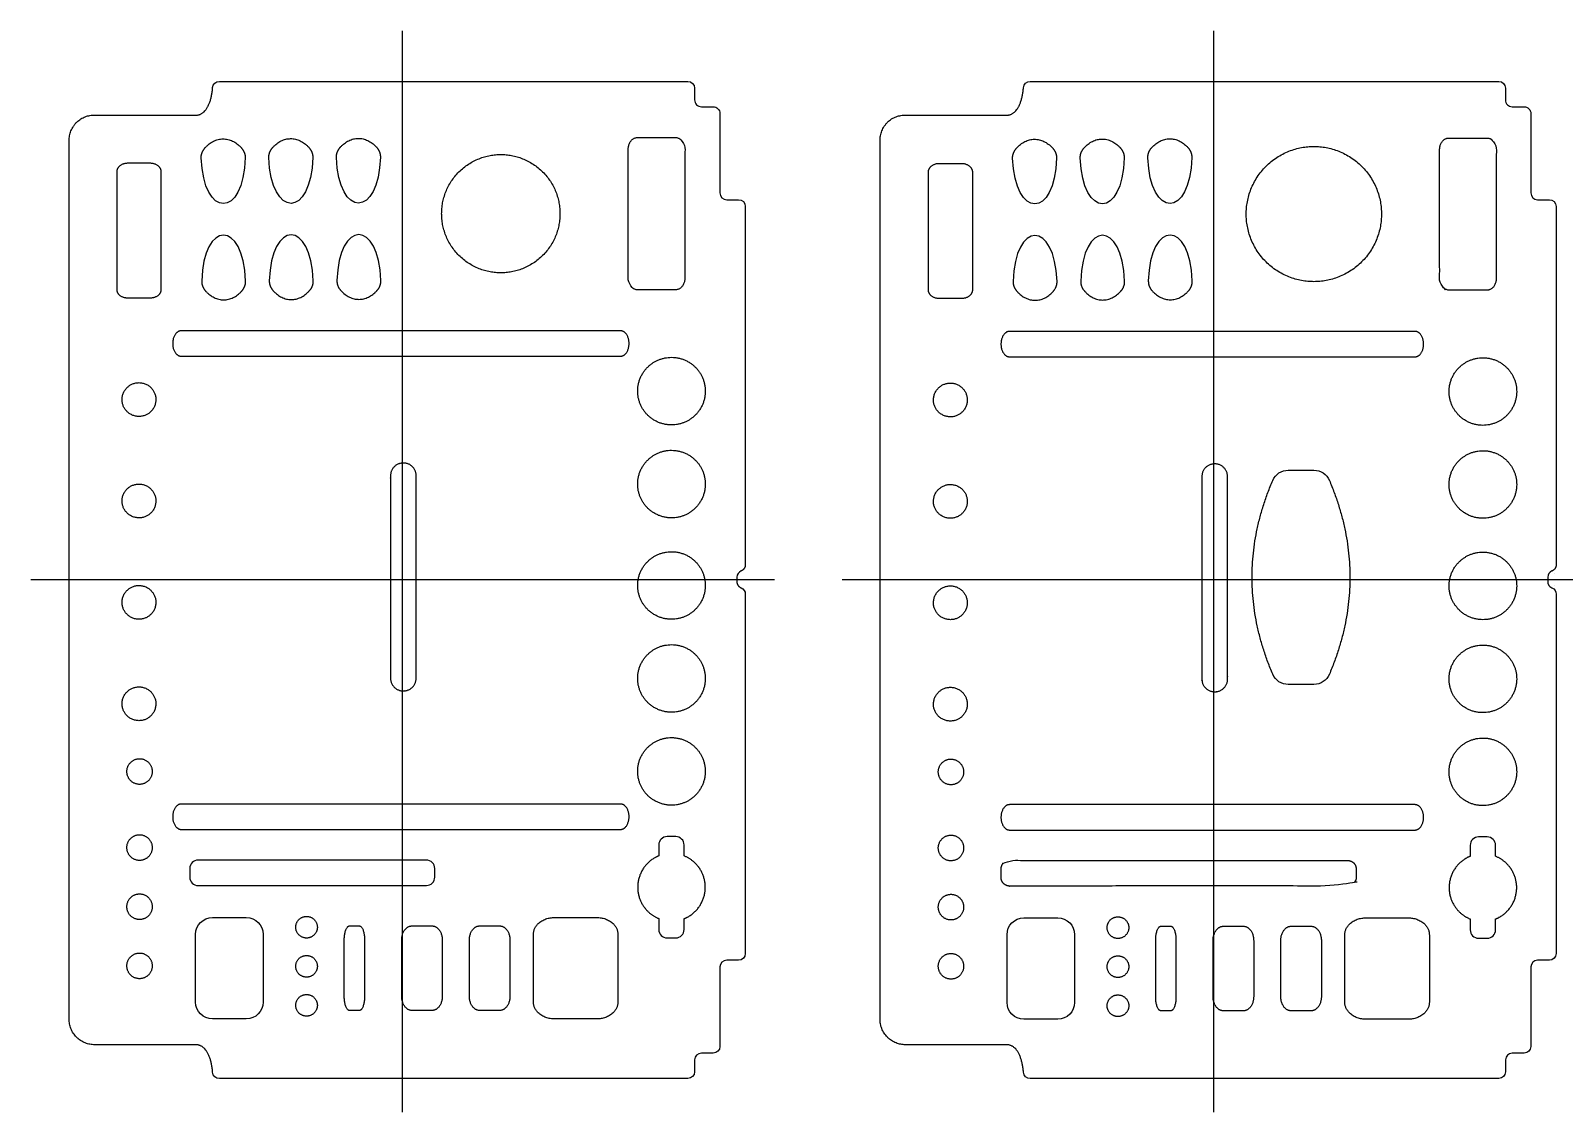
# Model space of a CAD drawing. Header units: inches. Extents: x -39 to 46.7, y -58 to 11.1.
# Drawn here: x -27 to -4.32, y -36.62 to -20.62 of the extents above; entities that cross this region are included whole.
import ezdxf

# ---------------------------------------------------------------- set-up
doc = ezdxf.new("R2010")
doc.units = ezdxf.units.IN
doc.header["$MEASUREMENT"] = 0
for name, color, linetype, true_color in [('Guides', 1, 'Continuous', 0xff0000), ('Tool Layut', 6, 'Continuous', 0xff00ff), ('Tote Outline', 96, 'Continuous', 0x007f00), ('Vertical Slots', 18, 'Continuous', 0x000000)]:
    doc.layers.add(name, color=color, linetype=linetype, true_color=true_color)

msp = doc.modelspace()

# ---------------------------------------------------------------- linework, layer by layer
at = {"layer": 'Guides'}
for p, q in [((-21.5, -36.625), (-21.5, -20.625)), ((-9.5, -36.625), (-9.5, -20.625)), ((-16, -28.75), (-27, -28.75)), ((-4, -28.75), (-15, -28.75))]:
    msp.add_line(p, q, dxfattribs=at)
at = {"layer": 'Tool Layut'}
for p, q in [((-8.401, -27.126, 0.375), (-8.023, -27.126, 0.375)), ((-8.023, -30.296, 0.375), (-8.401, -30.296, 0.375))]:
    msp.add_line(p, q, dxfattribs=at)
for points in [[(-25.561, -22.582), (-25.236, -22.582)], [(-13.561, -22.588), (-13.236, -22.588)], [(-25.723, -24.457), (-25.723, -22.707)], [(-25.073, -22.707), (-25.073, -24.457)], [(-13.723, -24.463), (-13.723, -22.713)], [(-13.073, -22.713), (-13.073, -24.463)], [(-25.236, -24.582), (-25.561, -24.582)], [(-13.236, -24.588), (-13.561, -24.588)], [(-17.461, -32.546), (-17.586, -32.546)], [(-5.461, -32.551), (-5.586, -32.551)], [(-17.711, -32.671), (-17.711, -32.832)], [(-17.336, -32.832), (-17.336, -32.671)], [(-5.711, -32.676), (-5.711, -32.838)], [(-5.336, -32.838), (-5.336, -32.676)], [(-24.648, -33.019), (-24.648, -33.147)], [(-21.15, -32.894), (-24.523, -32.894)], [(-21.023, -33.144), (-21.023, -33.019)], [(-24.523, -33.272), (-21.148, -33.269)], [(-24.311, -33.743), (-23.811, -33.743)], [(-19.252, -33.743), (-18.627, -33.743)], [(-17.711, -33.759), (-17.711, -33.921)], [(-17.336, -33.921), (-17.336, -33.759)], [(-12.311, -33.748), (-11.811, -33.748)], [(-7.252, -33.748), (-6.627, -33.748)], [(-5.711, -33.765), (-5.711, -33.926)], [(-5.336, -33.926), (-5.336, -33.765)], [(-24.561, -34.993), (-24.561, -33.993)], [(-23.561, -33.993), (-23.561, -34.993)], [(-22.287, -33.868), (-22.137, -33.868)], [(-21.363, -33.868), (-21.063, -33.868)], [(-20.362, -33.868), (-20.062, -33.868)], [(-19.565, -34.993), (-19.565, -33.993)], [(-18.315, -33.993), (-18.315, -34.993)], [(-12.561, -34.998), (-12.561, -33.998)], [(-11.561, -33.998), (-11.561, -34.998)], [(-10.287, -33.873), (-10.137, -33.873)], [(-9.363, -33.873), (-9.063, -33.873)], [(-8.362, -33.873), (-8.062, -33.873)], [(-7.565, -34.998), (-7.565, -33.998)], [(-6.315, -33.998), (-6.315, -34.998)], [(-22.362, -34.909), (-22.362, -34.076)], [(-22.062, -34.076), (-22.062, -34.909)], [(-21.513, -34.909), (-21.513, -34.076)], [(-20.913, -34.076), (-20.913, -34.909)], [(-20.512, -34.909), (-20.512, -34.076)], [(-19.912, -34.076), (-19.912, -34.909)], [(-17.586, -34.046), (-17.461, -34.046)], [(-10.362, -34.915), (-10.362, -34.082)], [(-10.062, -34.082), (-10.062, -34.915)], [(-9.513, -34.915), (-9.513, -34.082)], [(-8.913, -34.082), (-8.913, -34.915)], [(-8.512, -34.915), (-8.512, -34.082)], [(-7.912, -34.082), (-7.912, -34.915)], [(-5.586, -34.051), (-5.461, -34.051)], [(-22.137, -35.118), (-22.287, -35.118)], [(-21.063, -35.118), (-21.363, -35.118)], [(-20.062, -35.118), (-20.362, -35.118)], [(-10.137, -35.123), (-10.287, -35.123)], [(-9.063, -35.123), (-9.363, -35.123)], [(-8.062, -35.123), (-8.362, -35.123)], [(-23.811, -35.243), (-24.311, -35.243)], [(-18.627, -35.243), (-19.252, -35.243)], [(-11.811, -35.248), (-12.311, -35.248)], [(-6.627, -35.248), (-7.252, -35.248)]]:
    msp.add_lwpolyline(points, dxfattribs=at)
at = {"layer": 'Tool Layut', "extrusion": (0, 0, -1)}
for centre, start, end in [((8.401, -27.376, -0.375), 23.1372, 90), ((8.023, -27.376, -0.375), 90, 157.0602), ((8.401, -30.046, -0.375), 270, 336.8628), ((8.023, -30.046, -0.375), 202.9398, 270), ((24.311, -33.993, -0.375), 0, 90), ((23.811, -33.993, -0.375), 90, 180), ((12.311, -33.998, -0.375), 0, 90), ((11.811, -33.998, -0.375), 90, 180), ((24.311, -34.993, -0.375), 270, 0), ((23.811, -34.993, -0.375), 180, 270), ((12.311, -34.998, -0.375), 270, 0), ((11.811, -34.998, -0.375), 180, 270)]:
    msp.add_arc(centre, 0.25, start, end, dxfattribs=at)
at = {"layer": 'Tool Layut'}
for centre, start, end in [((-17.586, -32.671, 0.375), 90, 180), ((-17.461, -32.671, 0.375), 0, 90), ((-5.586, -32.676, 0.375), 90, 180), ((-5.461, -32.676, 0.375), 0, 90), ((-24.523, -33.019, 0.375), 90, 180), ((-21.148, -33.019, 0.375), 0, 90.691), ((-24.523, -33.147, 0.375), 180, 270), ((-21.148, -33.144, 0.375), 270.0492, 0), ((-17.586, -33.921, 0.375), 180, 270), ((-17.461, -33.921, 0.375), 270, 0), ((-5.586, -33.926, 0.375), 180, 270), ((-5.461, -33.926, 0.375), 270, 0)]:
    msp.add_arc(centre, 0.125, start, end, dxfattribs=at)
for points, weights in [([(-24.418, -22.354, 0.375), (-24.157, -22.073, 0.375), (-23.892, -22.349, 0.375)], [0.938091223036, 0.770324102515, 0.935494389006]), ([(-23.418, -22.35, 0.375), (-23.157, -22.069, 0.375), (-22.892, -22.345, 0.375)], [0.938091223036, 0.770324102515, 0.935494389006]), ([(-22.418, -22.346, 0.375), (-22.157, -22.065, 0.375), (-21.892, -22.341, 0.375)], [0.938091223036, 0.770324102515, 0.935494389006]), ([(-11.418, -22.356, 0.375), (-11.157, -22.075, 0.375), (-10.892, -22.351, 0.375)], [0.938091223036, 0.770324102515, 0.935494389006]), ([(-10.418, -22.352, 0.375), (-10.157, -22.071, 0.375), (-9.892, -22.347, 0.375)], [0.938091223036, 0.770324102515, 0.935494389006]), ([(-24.478, -22.506, 0.375), (-24.481, -22.423, 0.375), (-24.418, -22.354, 0.375)], [1, 0.948210429567, 1]), ([(-23.892, -22.349, 0.375), (-23.826, -22.417, 0.375), (-23.828, -22.502, 0.375)], [1, 0.946883897778, 1]), ([(-23.478, -22.502, 0.375), (-23.481, -22.419, 0.375), (-23.418, -22.35, 0.375)], [1, 0.948210429567, 1]), ([(-22.892, -22.345, 0.375), (-22.826, -22.413, 0.375), (-22.828, -22.498, 0.375)], [1, 0.946883897778, 1]), ([(-22.478, -22.499, 0.375), (-22.481, -22.415, 0.375), (-22.418, -22.346, 0.375)], [1, 0.948210429567, 1]), ([(-21.892, -22.341, 0.375), (-21.826, -22.409, 0.375), (-21.828, -22.494, 0.375)], [1, 0.946883897778, 1]), ([(-12.478, -22.512, 0.375), (-12.481, -22.428, 0.375), (-12.418, -22.36, 0.375)], [1, 0.948210429567, 1]), ([(-12.418, -22.36, 0.375), (-12.157, -22.079, 0.375), (-11.892, -22.354, 0.375)], [0.938091223036, 0.770324102515, 0.935494389006]), ([(-11.892, -22.354, 0.375), (-11.826, -22.423, 0.375), (-11.828, -22.508, 0.375)], [1, 0.946883897778, 1]), ([(-11.478, -22.508, 0.375), (-11.481, -22.425, 0.375), (-11.418, -22.356, 0.375)], [1, 0.948210429567, 1]), ([(-10.892, -22.351, 0.375), (-10.826, -22.419, 0.375), (-10.828, -22.504, 0.375)], [1, 0.946883897778, 1]), ([(-10.478, -22.504, 0.375), (-10.481, -22.421, 0.375), (-10.418, -22.352, 0.375)], [1, 0.948210429567, 1]), ([(-9.892, -22.347, 0.375), (-9.826, -22.415, 0.375), (-9.828, -22.5, 0.375)], [1, 0.946883897778, 1]), ([(-25.723, -22.707, 0.375), (-25.723, -22.582, 0.375), (-25.561, -22.582, 0.375)], [1, 0.707106781187, 1]), ([(-25.236, -22.582, 0.375), (-25.073, -22.582, 0.375), (-25.073, -22.707, 0.375)], [1, 0.707106781187, 1]), ([(-13.723, -22.713, 0.375), (-13.723, -22.588, 0.375), (-13.561, -22.588, 0.375)], [1, 0.707106781187, 1]), ([(-13.236, -22.588, 0.375), (-13.073, -22.588, 0.375), (-13.073, -22.713, 0.375)], [1, 0.707106781187, 1]), ([(-25.561, -24.582, 0.375), (-25.723, -24.582, 0.375), (-25.723, -24.457, 0.375)], [1, 0.707106781187, 1]), ([(-25.073, -24.457, 0.375), (-25.073, -24.582, 0.375), (-25.236, -24.582, 0.375)], [1, 0.707106781187, 1]), ([(-24.471, -24.329, 0.375), (-24.473, -24.413, 0.375), (-24.409, -24.481, 0.375)], [1, 0.948210429567, 1]), ([(-24.409, -24.481, 0.375), (-24.146, -24.76, 0.375), (-23.883, -24.482, 0.375)], [0.938091223036, 0.770324102515, 0.935494389006]), ([(-23.883, -24.482, 0.375), (-23.818, -24.413, 0.375), (-23.821, -24.329, 0.375)], [1, 0.946883897778, 1]), ([(-23.471, -24.325, 0.375), (-23.473, -24.409, 0.375), (-23.409, -24.477, 0.375)], [1, 0.948210429567, 1]), ([(-23.409, -24.477, 0.375), (-23.146, -24.756, 0.375), (-22.883, -24.478, 0.375)], [0.938091223036, 0.770324102515, 0.935494389006]), ([(-22.883, -24.478, 0.375), (-22.818, -24.41, 0.375), (-22.821, -24.325, 0.375)], [1, 0.946883897778, 1]), ([(-22.471, -24.321, 0.375), (-22.473, -24.405, 0.375), (-22.409, -24.473, 0.375)], [1, 0.948210429567, 1]), ([(-22.409, -24.473, 0.375), (-22.146, -24.752, 0.375), (-21.883, -24.474, 0.375)], [0.938091223036, 0.770324102515, 0.935494389006]), ([(-21.883, -24.474, 0.375), (-21.818, -24.406, 0.375), (-21.821, -24.321, 0.375)], [1, 0.946883897778, 1]), ([(-13.561, -24.588, 0.375), (-13.723, -24.588, 0.375), (-13.723, -24.463, 0.375)], [1, 0.707106781187, 1]), ([(-13.073, -24.463, 0.375), (-13.073, -24.588, 0.375), (-13.236, -24.588, 0.375)], [1, 0.707106781187, 1]), ([(-12.471, -24.335, 0.375), (-12.473, -24.419, 0.375), (-12.409, -24.487, 0.375)], [1, 0.948210429567, 1]), ([(-12.409, -24.487, 0.375), (-12.146, -24.766, 0.375), (-11.883, -24.488, 0.375)], [0.938091223036, 0.770324102515, 0.935494389006]), ([(-11.883, -24.488, 0.375), (-11.818, -24.419, 0.375), (-11.821, -24.334, 0.375)], [1, 0.946883897778, 1]), ([(-11.471, -24.331, 0.375), (-11.473, -24.415, 0.375), (-11.409, -24.483, 0.375)], [1, 0.948210429567, 1]), ([(-11.409, -24.483, 0.375), (-11.146, -24.762, 0.375), (-10.883, -24.484, 0.375)], [0.938091223036, 0.770324102515, 0.935494389006]), ([(-10.883, -24.484, 0.375), (-10.818, -24.415, 0.375), (-10.821, -24.33, 0.375)], [1, 0.946883897778, 1]), ([(-10.471, -24.327, 0.375), (-10.473, -24.411, 0.375), (-10.409, -24.479, 0.375)], [1, 0.948210429567, 1]), ([(-10.409, -24.479, 0.375), (-10.146, -24.758, 0.375), (-9.883, -24.48, 0.375)], [0.938091223036, 0.770324102515, 0.935494389006]), ([(-9.883, -24.48, 0.375), (-9.818, -24.411, 0.375), (-9.821, -24.327, 0.375)], [1, 0.946883897778, 1]), ([(-19.565, -33.993, 0.375), (-19.565, -33.743, 0.375), (-19.252, -33.743, 0.375)], [1, 0.707106781187, 1]), ([(-18.627, -33.743, 0.375), (-18.315, -33.743, 0.375), (-18.315, -33.993, 0.375)], [1, 0.707106781187, 1]), ([(-7.565, -33.998, 0.375), (-7.565, -33.748, 0.375), (-7.252, -33.748, 0.375)], [1, 0.707106781187, 1]), ([(-6.627, -33.748, 0.375), (-6.315, -33.748, 0.375), (-6.315, -33.998, 0.375)], [1, 0.707106781187, 1]), ([(-22.362, -34.076, 0.375), (-22.362, -33.868, 0.375), (-22.287, -33.868, 0.375)], [1, 0.707106781187, 1]), ([(-22.137, -33.868, 0.375), (-22.062, -33.868, 0.375), (-22.062, -34.076, 0.375)], [1, 0.707106781187, 1]), ([(-21.513, -34.076, 0.375), (-21.513, -33.868, 0.375), (-21.363, -33.868, 0.375)], [1, 0.707106781187, 1]), ([(-21.063, -33.868, 0.375), (-20.913, -33.868, 0.375), (-20.913, -34.076, 0.375)], [1, 0.707106781187, 1]), ([(-20.512, -34.076, 0.375), (-20.512, -33.868, 0.375), (-20.362, -33.868, 0.375)], [1, 0.707106781187, 1]), ([(-20.062, -33.868, 0.375), (-19.912, -33.868, 0.375), (-19.912, -34.076, 0.375)], [1, 0.707106781187, 1]), ([(-10.362, -34.082, 0.375), (-10.362, -33.873, 0.375), (-10.287, -33.873, 0.375)], [1, 0.707106781187, 1]), ([(-10.137, -33.873, 0.375), (-10.062, -33.873, 0.375), (-10.062, -34.082, 0.375)], [1, 0.707106781187, 1]), ([(-9.513, -34.082, 0.375), (-9.513, -33.873, 0.375), (-9.363, -33.873, 0.375)], [1, 0.707106781187, 1]), ([(-9.063, -33.873, 0.375), (-8.913, -33.873, 0.375), (-8.913, -34.082, 0.375)], [1, 0.707106781187, 1]), ([(-8.512, -34.082, 0.375), (-8.512, -33.873, 0.375), (-8.362, -33.873, 0.375)], [1, 0.707106781187, 1]), ([(-8.062, -33.873, 0.375), (-7.912, -33.873, 0.375), (-7.912, -34.082, 0.375)], [1, 0.707106781187, 1]), ([(-22.287, -35.118, 0.375), (-22.362, -35.118, 0.375), (-22.362, -34.909, 0.375)], [1, 0.707106781187, 1]), ([(-22.062, -34.909, 0.375), (-22.062, -35.118, 0.375), (-22.137, -35.118, 0.375)], [1, 0.707106781187, 1]), ([(-21.363, -35.118, 0.375), (-21.513, -35.118, 0.375), (-21.513, -34.909, 0.375)], [1, 0.707106781187, 1]), ([(-20.913, -34.909, 0.375), (-20.913, -35.118, 0.375), (-21.063, -35.118, 0.375)], [1, 0.707106781187, 1]), ([(-20.362, -35.118, 0.375), (-20.512, -35.118, 0.375), (-20.512, -34.909, 0.375)], [1, 0.707106781187, 1]), ([(-19.912, -34.909, 0.375), (-19.912, -35.118, 0.375), (-20.062, -35.118, 0.375)], [1, 0.707106781187, 1]), ([(-10.287, -35.123, 0.375), (-10.362, -35.123, 0.375), (-10.362, -34.915, 0.375)], [1, 0.707106781187, 1]), ([(-10.062, -34.915, 0.375), (-10.062, -35.123, 0.375), (-10.137, -35.123, 0.375)], [1, 0.707106781187, 1]), ([(-9.363, -35.123, 0.375), (-9.513, -35.123, 0.375), (-9.513, -34.915, 0.375)], [1, 0.707106781187, 1]), ([(-8.913, -34.915, 0.375), (-8.913, -35.123, 0.375), (-9.063, -35.123, 0.375)], [1, 0.707106781187, 1]), ([(-8.362, -35.123, 0.375), (-8.512, -35.123, 0.375), (-8.512, -34.915, 0.375)], [1, 0.707106781187, 1]), ([(-7.912, -34.915, 0.375), (-7.912, -35.123, 0.375), (-8.062, -35.123, 0.375)], [1, 0.707106781187, 1]), ([(-19.252, -35.243, 0.375), (-19.565, -35.243, 0.375), (-19.565, -34.993, 0.375)], [1, 0.707106781187, 1]), ([(-18.315, -34.993, 0.375), (-18.315, -35.243, 0.375), (-18.627, -35.243, 0.375)], [1, 0.707106781187, 1]), ([(-7.252, -35.248, 0.375), (-7.565, -35.248, 0.375), (-7.565, -34.998, 0.375)], [1, 0.707106781187, 1]), ([(-6.315, -34.998, 0.375), (-6.315, -35.248, 0.375), (-6.627, -35.248, 0.375)], [1, 0.707106781187, 1])]:
    msp.add_rational_spline(points, weights, degree=2, dxfattribs=at)
for points, weights, knots in [([(-18.163, -22.381, 0.375), (-18.163, -23.332, 0.375), (-18.163, -24.283, 0.375), (-18.163, -24.457, 0.375), (-18.029, -24.457, 0.375), (-17.663, -24.457, 0.375), (-17.459, -24.457, 0.375), (-17.325, -24.457, 0.375), (-17.325, -24.283, 0.375), (-17.325, -23.332, 0.375), (-17.325, -22.381, 0.375), (-17.325, -22.207, 0.375), (-17.459, -22.207, 0.375), (-17.663, -22.207, 0.375), (-18.029, -22.207, 0.375), (-18.163, -22.207, 0.375), (-18.163, -22.381, 0.375)], [1, 1, 1, 0.707106781187, 1, 1, 1, 0.707106781187, 1, 1, 1, 0.707106781187, 1, 1, 1, 0.707106781187, 1], [0, 0, 0, 1.901924, 1.901924, 2.175302, 2.175302, 3.126264, 3.126264, 3.399643, 3.399643, 5.301566, 5.301566, 5.574945, 5.574945, 6.525907, 6.525907, 6.799285, 6.799285, 6.799285]), ([(-6.163, -22.387, 0.375), (-6.163, -23.338, 0.375), (-6.163, -24.289, 0.375), (-6.163, -24.463, 0.375), (-6.029, -24.463, 0.375), (-5.663, -24.463, 0.375), (-5.459, -24.463, 0.375), (-5.325, -24.463, 0.375), (-5.325, -24.289, 0.375), (-5.325, -23.338, 0.375), (-5.325, -22.387, 0.375), (-5.325, -22.213, 0.375), (-5.459, -22.213, 0.375), (-5.663, -22.213, 0.375), (-6.029, -22.213, 0.375), (-6.163, -22.213, 0.375), (-6.163, -22.387, 0.375)], [1, 1, 1, 0.707106781187, 1, 1, 1, 0.707106781187, 1, 1, 1, 0.707106781187, 1, 1, 1, 0.707106781187, 1], [0, 0, 0, 1.901924, 1.901924, 2.175302, 2.175302, 3.126264, 3.126264, 3.399643, 3.399643, 5.301566, 5.301566, 5.574945, 5.574945, 6.525907, 6.525907, 6.799285, 6.799285, 6.799285]), ([(-9.023, -23.338, 0.375), (-9.023, -24.338, 0.375), (-8.023, -24.338, 0.375), (-7.023, -24.338, 0.375), (-7.023, -23.338, 0.375), (-7.023, -22.338, 0.375), (-8.023, -22.338, 0.375), (-9.023, -22.338, 0.375), (-9.023, -23.338, 0.375)], [1, 0.707106781187, 1, 0.707106781187, 1, 0.707106781187, 1, 0.707106781187, 1], [0, 0, 0, 2.356194, 2.356194, 4.712389, 4.712389, 7.068583, 7.068583, 9.424778, 9.424778, 9.424778]), ([(-20.922, -23.332, 0.375), (-20.922, -24.207, 0.375), (-20.047, -24.207, 0.375), (-19.172, -24.207, 0.375), (-19.172, -23.332, 0.375), (-19.172, -22.457, 0.375), (-20.047, -22.457, 0.375), (-20.922, -22.457, 0.375), (-20.922, -23.332, 0.375)], [1, 0.707106781187, 1, 0.707106781187, 1, 0.707106781187, 1, 0.707106781187, 1], [0, 0, 0, 2.356194, 2.356194, 4.712389, 4.712389, 7.068583, 7.068583, 9.424778, 9.424778, 9.424778]), ([(-17.09, -25.707, 0.375), (-17.34, -25.274, 0.375), (-17.773, -25.524, 0.375), (-18.206, -25.774, 0.375), (-17.956, -26.207, 0.375), (-17.706, -26.64, 0.375), (-17.273, -26.39, 0.375), (-16.84, -26.14, 0.375), (-17.09, -25.707, 0.375)], [1, 0.707106781187, 1, 0.707106781187, 1, 0.707106781187, 1, 0.707106781187, 1], [0, 0, 0, 0.680175, 0.680175, 1.36035, 1.36035, 2.040524, 2.040524, 2.720699, 2.720699, 2.720699]), ([(-5.09, -25.713, 0.375), (-5.34, -25.28, 0.375), (-5.773, -25.53, 0.375), (-6.206, -25.78, 0.375), (-5.956, -26.213, 0.375), (-5.706, -26.646, 0.375), (-5.273, -26.396, 0.375), (-4.84, -26.146, 0.375), (-5.09, -25.713, 0.375)], [1, 0.707106781187, 1, 0.707106781187, 1, 0.707106781187, 1, 0.707106781187, 1], [0, 0, 0, 0.680175, 0.680175, 1.36035, 1.36035, 2.040524, 2.040524, 2.720699, 2.720699, 2.720699]), ([(-25.182, -25.957, 0.375), (-25.307, -25.74, 0.375), (-25.523, -25.865, 0.375), (-25.74, -25.99, 0.375), (-25.615, -26.207, 0.375), (-25.49, -26.423, 0.375), (-25.273, -26.298, 0.375), (-25.057, -26.173, 0.375), (-25.182, -25.957, 0.375)], [1, 0.707106781187, 1, 0.707106781187, 1, 0.707106781187, 1, 0.707106781187, 1], [0, 0, 0, 0.680175, 0.680175, 1.36035, 1.36035, 2.040524, 2.040524, 2.720699, 2.720699, 2.720699]), ([(-13.182, -25.963, 0.375), (-13.307, -25.746, 0.375), (-13.523, -25.871, 0.375), (-13.74, -25.996, 0.375), (-13.615, -26.213, 0.375), (-13.49, -26.429, 0.375), (-13.273, -26.304, 0.375), (-13.057, -26.179, 0.375), (-13.182, -25.963, 0.375)], [1, 0.707106781187, 1, 0.707106781187, 1, 0.707106781187, 1, 0.707106781187, 1], [0, 0, 0, 0.680175, 0.680175, 1.36035, 1.36035, 2.040524, 2.040524, 2.720699, 2.720699, 2.720699]), ([(-17.09, -27.082, 0.375), (-17.34, -26.649, 0.375), (-17.773, -26.899, 0.375), (-18.206, -27.149, 0.375), (-17.956, -27.582, 0.375), (-17.706, -28.015, 0.375), (-17.273, -27.765, 0.375), (-16.84, -27.515, 0.375), (-17.09, -27.082, 0.375)], [1, 0.707106781187, 1, 0.707106781187, 1, 0.707106781187, 1, 0.707106781187, 1], [0, 0, 0, 0.680175, 0.680175, 1.36035, 1.36035, 2.040524, 2.040524, 2.720699, 2.720699, 2.720699]), ([(-5.09, -27.088, 0.375), (-5.34, -26.655, 0.375), (-5.773, -26.905, 0.375), (-6.206, -27.155, 0.375), (-5.956, -27.588, 0.375), (-5.706, -28.021, 0.375), (-5.273, -27.771, 0.375), (-4.84, -27.521, 0.375), (-5.09, -27.088, 0.375)], [1, 0.707106781187, 1, 0.707106781187, 1, 0.707106781187, 1, 0.707106781187, 1], [0, 0, 0, 0.680175, 0.680175, 1.36035, 1.36035, 2.040524, 2.040524, 2.720699, 2.720699, 2.720699]), ([(-25.182, -27.457, 0.375), (-25.307, -27.24, 0.375), (-25.523, -27.365, 0.375), (-25.74, -27.49, 0.375), (-25.615, -27.707, 0.375), (-25.49, -27.923, 0.375), (-25.273, -27.798, 0.375), (-25.057, -27.673, 0.375), (-25.182, -27.457, 0.375)], [1, 0.707106781187, 1, 0.707106781187, 1, 0.707106781187, 1, 0.707106781187, 1], [0, 0, 0, 0.680175, 0.680175, 1.36035, 1.36035, 2.040524, 2.040524, 2.720699, 2.720699, 2.720699]), ([(-13.182, -27.463, 0.375), (-13.307, -27.246, 0.375), (-13.523, -27.371, 0.375), (-13.74, -27.496, 0.375), (-13.615, -27.713, 0.375), (-13.49, -27.929, 0.375), (-13.273, -27.804, 0.375), (-13.057, -27.679, 0.375), (-13.182, -27.463, 0.375)], [1, 0.707106781187, 1, 0.707106781187, 1, 0.707106781187, 1, 0.707106781187, 1], [0, 0, 0, 0.680175, 0.680175, 1.36035, 1.36035, 2.040524, 2.040524, 2.720699, 2.720699, 2.720699]), ([(-17.09, -28.582, 0.375), (-17.34, -28.149, 0.375), (-17.773, -28.399, 0.375), (-18.206, -28.649, 0.375), (-17.956, -29.082, 0.375), (-17.706, -29.515, 0.375), (-17.273, -29.265, 0.375), (-16.84, -29.015, 0.375), (-17.09, -28.582, 0.375)], [1, 0.707106781187, 1, 0.707106781187, 1, 0.707106781187, 1, 0.707106781187, 1], [0, 0, 0, 0.680175, 0.680175, 1.36035, 1.36035, 2.040524, 2.040524, 2.720699, 2.720699, 2.720699]), ([(-5.09, -28.588, 0.375), (-5.34, -28.155, 0.375), (-5.773, -28.405, 0.375), (-6.206, -28.655, 0.375), (-5.956, -29.088, 0.375), (-5.706, -29.521, 0.375), (-5.273, -29.271, 0.375), (-4.84, -29.021, 0.375), (-5.09, -28.588, 0.375)], [1, 0.707106781187, 1, 0.707106781187, 1, 0.707106781187, 1, 0.707106781187, 1], [0, 0, 0, 0.680175, 0.680175, 1.36035, 1.36035, 2.040524, 2.040524, 2.720699, 2.720699, 2.720699]), ([(-25.182, -28.957, 0.375), (-25.307, -28.74, 0.375), (-25.523, -28.865, 0.375), (-25.74, -28.99, 0.375), (-25.615, -29.207, 0.375), (-25.49, -29.423, 0.375), (-25.273, -29.298, 0.375), (-25.057, -29.173, 0.375), (-25.182, -28.957, 0.375)], [1, 0.707106781187, 1, 0.707106781187, 1, 0.707106781187, 1, 0.707106781187, 1], [0, 0, 0, 0.680175, 0.680175, 1.36035, 1.36035, 2.040524, 2.040524, 2.720699, 2.720699, 2.720699]), ([(-13.182, -28.963, 0.375), (-13.307, -28.746, 0.375), (-13.523, -28.871, 0.375), (-13.74, -28.996, 0.375), (-13.615, -29.213, 0.375), (-13.49, -29.429, 0.375), (-13.273, -29.304, 0.375), (-13.057, -29.179, 0.375), (-13.182, -28.963, 0.375)], [1, 0.707106781187, 1, 0.707106781187, 1, 0.707106781187, 1, 0.707106781187, 1], [0, 0, 0, 0.680175, 0.680175, 1.36035, 1.36035, 2.040524, 2.040524, 2.720699, 2.720699, 2.720699]), ([(-17.09, -29.957, 0.375), (-17.34, -29.524, 0.375), (-17.773, -29.774, 0.375), (-18.206, -30.024, 0.375), (-17.956, -30.457, 0.375), (-17.706, -30.89, 0.375), (-17.273, -30.64, 0.375), (-16.84, -30.39, 0.375), (-17.09, -29.957, 0.375)], [1, 0.707106781187, 1, 0.707106781187, 1, 0.707106781187, 1, 0.707106781187, 1], [0, 0, 0, 0.680175, 0.680175, 1.36035, 1.36035, 2.040524, 2.040524, 2.720699, 2.720699, 2.720699]), ([(-5.09, -29.963, 0.375), (-5.34, -29.53, 0.375), (-5.773, -29.78, 0.375), (-6.206, -30.03, 0.375), (-5.956, -30.463, 0.375), (-5.706, -30.896, 0.375), (-5.273, -30.646, 0.375), (-4.84, -30.396, 0.375), (-5.09, -29.963, 0.375)], [1, 0.707106781187, 1, 0.707106781187, 1, 0.707106781187, 1, 0.707106781187, 1], [0, 0, 0, 0.680175, 0.680175, 1.36035, 1.36035, 2.040524, 2.040524, 2.720699, 2.720699, 2.720699]), ([(-25.182, -30.457, 0.375), (-25.307, -30.24, 0.375), (-25.523, -30.365, 0.375), (-25.74, -30.49, 0.375), (-25.615, -30.707, 0.375), (-25.49, -30.923, 0.375), (-25.273, -30.798, 0.375), (-25.057, -30.673, 0.375), (-25.182, -30.457, 0.375)], [1, 0.707106781187, 1, 0.707106781187, 1, 0.707106781187, 1, 0.707106781187, 1], [0, 0, 0, 0.680175, 0.680175, 1.36035, 1.36035, 2.040524, 2.040524, 2.720699, 2.720699, 2.720699]), ([(-13.182, -30.463, 0.375), (-13.307, -30.246, 0.375), (-13.523, -30.371, 0.375), (-13.74, -30.496, 0.375), (-13.615, -30.713, 0.375), (-13.49, -30.929, 0.375), (-13.273, -30.804, 0.375), (-13.057, -30.679, 0.375), (-13.182, -30.463, 0.375)], [1, 0.707106781187, 1, 0.707106781187, 1, 0.707106781187, 1, 0.707106781187, 1], [0, 0, 0, 0.680175, 0.680175, 1.36035, 1.36035, 2.040524, 2.040524, 2.720699, 2.720699, 2.720699]), ([(-17.09, -31.332, 0.375), (-17.34, -30.899, 0.375), (-17.773, -31.149, 0.375), (-18.206, -31.399, 0.375), (-17.956, -31.832, 0.375), (-17.706, -32.265, 0.375), (-17.273, -32.015, 0.375), (-16.84, -31.765, 0.375), (-17.09, -31.332, 0.375)], [1, 0.707106781187, 1, 0.707106781187, 1, 0.707106781187, 1, 0.707106781187, 1], [0, 0, 0, 0.680175, 0.680175, 1.36035, 1.36035, 2.040524, 2.040524, 2.720699, 2.720699, 2.720699]), ([(-5.09, -31.338, 0.375), (-5.34, -30.905, 0.375), (-5.773, -31.155, 0.375), (-6.206, -31.405, 0.375), (-5.956, -31.838, 0.375), (-5.706, -32.271, 0.375), (-5.273, -32.021, 0.375), (-4.84, -31.771, 0.375), (-5.09, -31.338, 0.375)], [1, 0.707106781187, 1, 0.707106781187, 1, 0.707106781187, 1, 0.707106781187, 1], [0, 0, 0, 0.680175, 0.680175, 1.36035, 1.36035, 2.040524, 2.040524, 2.720699, 2.720699, 2.720699]), ([(-25.227, -31.489, 0.375), (-25.321, -31.324, 0.375), (-25.483, -31.419, 0.375), (-25.646, -31.514, 0.375), (-25.552, -31.679, 0.375), (-25.458, -31.843, 0.375), (-25.296, -31.748, 0.375), (-25.134, -31.653, 0.375), (-25.227, -31.489, 0.375)], [1, 0.707106781187, 1, 0.707106781187, 1, 0.707106781187, 1, 0.707106781187, 1], [0, 0, 0, 0.680175, 0.680175, 1.36035, 1.36035, 2.040524, 2.040524, 2.720699, 2.720699, 2.720699]), ([(-13.227, -31.495, 0.375), (-13.321, -31.33, 0.375), (-13.483, -31.425, 0.375), (-13.646, -31.52, 0.375), (-13.552, -31.685, 0.375), (-13.458, -31.849, 0.375), (-13.296, -31.754, 0.375), (-13.134, -31.659, 0.375), (-13.227, -31.495, 0.375)], [1, 0.707106781187, 1, 0.707106781187, 1, 0.707106781187, 1, 0.707106781187, 1], [0, 0, 0, 0.680175, 0.680175, 1.36035, 1.36035, 2.040524, 2.040524, 2.720699, 2.720699, 2.720699]), ([(-25.227, -32.614, 0.375), (-25.321, -32.449, 0.375), (-25.483, -32.544, 0.375), (-25.646, -32.639, 0.375), (-25.552, -32.804, 0.375), (-25.458, -32.968, 0.375), (-25.296, -32.873, 0.375), (-25.134, -32.778, 0.375), (-25.227, -32.614, 0.375)], [1, 0.707106781187, 1, 0.707106781187, 1, 0.707106781187, 1, 0.707106781187, 1], [0, 0, 0, 0.680175, 0.680175, 1.36035, 1.36035, 2.040524, 2.040524, 2.720699, 2.720699, 2.720699]), ([(-13.227, -32.62, 0.375), (-13.321, -32.455, 0.375), (-13.483, -32.55, 0.375), (-13.646, -32.645, 0.375), (-13.552, -32.81, 0.375), (-13.458, -32.974, 0.375), (-13.296, -32.879, 0.375), (-13.134, -32.784, 0.375), (-13.227, -32.62, 0.375)], [1, 0.707106781187, 1, 0.707106781187, 1, 0.707106781187, 1, 0.707106781187, 1], [0, 0, 0, 0.680175, 0.680175, 1.36035, 1.36035, 2.040524, 2.040524, 2.720699, 2.720699, 2.720699]), ([(-17.711, -32.832, 0.375), (-17.743, -32.845, 0.375), (-17.773, -32.862, 0.375), (-18.206, -33.112, 0.375), (-17.956, -33.546, 0.375), (-17.87, -33.694, 0.375), (-17.711, -33.759, 0.375)], [0.949246954989, 0.971934124025, 1, 0.707106781187, 1, 0.875252966916, 0.856768703085], [3.335697, 3.335697, 3.335697, 3.400874, 3.400874, 4.081049, 4.081049, 4.370744, 4.370744, 4.370744]), ([(-17.336, -33.759, 0.375), (-17.303, -33.746, 0.375), (-17.273, -33.729, 0.375), (-16.84, -33.479, 0.375), (-17.09, -33.046, 0.375), (-17.176, -32.897, 0.375), (-17.336, -32.832, 0.375)], [0.949246954989, 0.971934124025, 1, 0.707106781187, 1, 0.875252966916, 0.856768703085], [5.211418, 5.211418, 5.211418, 5.276595, 5.276595, 5.956769, 5.956769, 6.246465, 6.246465, 6.246465]), ([(-5.711, -32.838, 0.375), (-5.743, -32.851, 0.375), (-5.773, -32.868, 0.375), (-6.206, -33.118, 0.375), (-5.956, -33.551, 0.375), (-5.87, -33.7, 0.375), (-5.711, -33.765, 0.375)], [0.949246954989, 0.971934124025, 1, 0.707106781187, 1, 0.875252966916, 0.856768703085], [3.335697, 3.335697, 3.335697, 3.400874, 3.400874, 4.081049, 4.081049, 4.370744, 4.370744, 4.370744]), ([(-5.336, -33.765, 0.375), (-5.303, -33.752, 0.375), (-5.273, -33.734, 0.375), (-4.84, -33.484, 0.375), (-5.09, -33.051, 0.375), (-5.176, -32.902, 0.375), (-5.336, -32.838, 0.375)], [0.949246954989, 0.971934124025, 1, 0.707106781187, 1, 0.875252966916, 0.856768703085], [5.211418, 5.211418, 5.211418, 5.276595, 5.276595, 5.956769, 5.956769, 6.246465, 6.246465, 6.246465]), ([(-7.523, -32.9, 0.375), (-10.836, -32.9, 0.375), (-12.523, -32.9, 0.375), (-12.648, -32.9, 0.375), (-12.648, -33.025, 0.375), (-12.648, -33.089, 0.375), (-12.648, -33.153, 0.375), (-12.648, -33.278, 0.375), (-12.523, -33.278, 0.375), (-10.836, -33.277, 0.375), (-7.521, -33.275, 0.375), (-7.397, -33.275, 0.375), (-7.397, -33.15, 0.375), (-7.397, -33.088, 0.375), (-7.397, -33.025, 0.375), (-7.397, -32.973, 0.375), (-7.434, -32.936, 0.375), (-7.471, -32.9, 0.375), (-7.523, -32.9, 0.375)], [1, 1, 1, 0.707106781187, 1, 1, 1, 0.707106781187, 1, 1, 1, 0.707410494927, 1, 1, 1, 0.922721547255, 1, 0.922721547255, 1], [4.075864, 4.075864, 4.075864, 7.449357, 7.449357, 7.645706, 7.645706, 7.773714, 7.773714, 7.970063, 7.970063, 11.345171, 11.345171, 11.541413, 11.541413, 11.66652, 11.66652, 11.765449, 11.765449, 11.864377, 11.864377, 11.864377]), ([(-25.227, -33.489, 0.375), (-25.321, -33.324, 0.375), (-25.483, -33.419, 0.375), (-25.646, -33.514, 0.375), (-25.552, -33.679, 0.375), (-25.458, -33.843, 0.375), (-25.296, -33.748, 0.375), (-25.134, -33.653, 0.375), (-25.227, -33.489, 0.375)], [1, 0.707106781187, 1, 0.707106781187, 1, 0.707106781187, 1, 0.707106781187, 1], [0, 0, 0, 0.680175, 0.680175, 1.36035, 1.36035, 2.040524, 2.040524, 2.720699, 2.720699, 2.720699]), ([(-13.227, -33.495, 0.375), (-13.321, -33.33, 0.375), (-13.483, -33.425, 0.375), (-13.646, -33.52, 0.375), (-13.552, -33.685, 0.375), (-13.458, -33.849, 0.375), (-13.296, -33.754, 0.375), (-13.134, -33.659, 0.375), (-13.227, -33.495, 0.375)], [1, 0.707106781187, 1, 0.707106781187, 1, 0.707106781187, 1, 0.707106781187, 1], [0, 0, 0, 0.680175, 0.680175, 1.36035, 1.36035, 2.040524, 2.040524, 2.720699, 2.720699, 2.720699]), ([(-22.76, -33.887, 0.38), (-22.76, -33.727, 0.38), (-22.92, -33.727, 0.38), (-23.08, -33.727, 0.38), (-23.08, -33.887, 0.38), (-23.08, -34.047, 0.38), (-22.92, -34.047, 0.38), (-22.76, -34.047, 0.38), (-22.76, -33.887, 0.38)], [1, 0.707106781187, 1, 0.707106781187, 1, 0.707106781187, 1, 0.707106781187, 1], [0, 0, 0, 0.1963495, 0.1963495, 0.3926991, 0.3926991, 0.5890486, 0.5890486, 0.7853982, 0.7853982, 0.7853982]), ([(-10.76, -33.893, 0.38), (-10.76, -33.733, 0.38), (-10.92, -33.733, 0.38), (-11.08, -33.733, 0.38), (-11.08, -33.893, 0.38), (-11.08, -34.053, 0.38), (-10.92, -34.053, 0.38), (-10.76, -34.053, 0.38), (-10.76, -33.893, 0.38)], [1, 0.707106781187, 1, 0.707106781187, 1, 0.707106781187, 1, 0.707106781187, 1], [0, 0, 0, 0.1963495, 0.1963495, 0.3926991, 0.3926991, 0.5890486, 0.5890486, 0.7853982, 0.7853982, 0.7853982]), ([(-25.227, -34.364, 0.375), (-25.321, -34.199, 0.375), (-25.483, -34.294, 0.375), (-25.646, -34.389, 0.375), (-25.552, -34.554, 0.375), (-25.458, -34.718, 0.375), (-25.296, -34.623, 0.375), (-25.134, -34.528, 0.375), (-25.227, -34.364, 0.375)], [1, 0.707106781187, 1, 0.707106781187, 1, 0.707106781187, 1, 0.707106781187, 1], [0, 0, 0, 0.680175, 0.680175, 1.36035, 1.36035, 2.040524, 2.040524, 2.720699, 2.720699, 2.720699]), ([(-22.76, -34.465, 0.38), (-22.76, -34.305, 0.38), (-22.92, -34.305, 0.38), (-23.08, -34.305, 0.38), (-23.08, -34.465, 0.38), (-23.08, -34.625, 0.38), (-22.92, -34.625, 0.38), (-22.76, -34.625, 0.38), (-22.76, -34.465, 0.38)], [1, 0.707106781187, 1, 0.707106781187, 1, 0.707106781187, 1, 0.707106781187, 1], [0, 0, 0, 0.1963495, 0.1963495, 0.3926991, 0.3926991, 0.5890486, 0.5890486, 0.7853982, 0.7853982, 0.7853982]), ([(-13.227, -34.37, 0.375), (-13.321, -34.205, 0.375), (-13.483, -34.3, 0.375), (-13.646, -34.395, 0.375), (-13.552, -34.56, 0.375), (-13.458, -34.724, 0.375), (-13.296, -34.629, 0.375), (-13.134, -34.534, 0.375), (-13.227, -34.37, 0.375)], [1, 0.707106781187, 1, 0.707106781187, 1, 0.707106781187, 1, 0.707106781187, 1], [0, 0, 0, 0.680175, 0.680175, 1.36035, 1.36035, 2.040524, 2.040524, 2.720699, 2.720699, 2.720699]), ([(-10.76, -34.47, 0.38), (-10.76, -34.31, 0.38), (-10.92, -34.31, 0.38), (-11.08, -34.31, 0.38), (-11.08, -34.47, 0.38), (-11.08, -34.63, 0.38), (-10.92, -34.63, 0.38), (-10.76, -34.63, 0.38), (-10.76, -34.47, 0.38)], [1, 0.707106781187, 1, 0.707106781187, 1, 0.707106781187, 1, 0.707106781187, 1], [0, 0, 0, 0.1963495, 0.1963495, 0.3926991, 0.3926991, 0.5890486, 0.5890486, 0.7853982, 0.7853982, 0.7853982]), ([(-22.76, -35.042, 0.38), (-22.76, -34.882, 0.38), (-22.92, -34.882, 0.38), (-23.08, -34.882, 0.38), (-23.08, -35.042, 0.38), (-23.08, -35.202, 0.38), (-22.92, -35.202, 0.38), (-22.76, -35.202, 0.38), (-22.76, -35.042, 0.38)], [1, 0.707106781187, 1, 0.707106781187, 1, 0.707106781187, 1, 0.707106781187, 1], [0, 0, 0, 0.1963495, 0.1963495, 0.3926991, 0.3926991, 0.5890486, 0.5890486, 0.7853982, 0.7853982, 0.7853982]), ([(-10.76, -35.048, 0.38), (-10.76, -34.888, 0.38), (-10.92, -34.888, 0.38), (-11.08, -34.888, 0.38), (-11.08, -35.048, 0.38), (-11.08, -35.208, 0.38), (-10.92, -35.208, 0.38), (-10.76, -35.208, 0.38), (-10.76, -35.048, 0.38)], [1, 0.707106781187, 1, 0.707106781187, 1, 0.707106781187, 1, 0.707106781187, 1], [0, 0, 0, 0.1963495, 0.1963495, 0.3926991, 0.3926991, 0.5890486, 0.5890486, 0.7853982, 0.7853982, 0.7853982])]:
    msp.add_rational_spline(points, weights, degree=2, knots=knots, dxfattribs=at)
for points, degree in [([(-23.828, -22.502, 0.375), (-23.852, -23.408, 0.375), (-24.445, -23.411, 0.375), (-24.478, -22.506, 0.375)], 3), ([(-22.828, -22.498, 0.375), (-22.852, -23.404, 0.375), (-23.445, -23.407, 0.375), (-23.478, -22.502, 0.375)], 3), ([(-21.828, -22.494, 0.375), (-21.852, -23.4, 0.375), (-22.445, -23.403, 0.375), (-22.478, -22.499, 0.375)], 3), ([(-11.828, -22.508, 0.375), (-11.852, -23.414, 0.375), (-12.445, -23.416, 0.375), (-12.478, -22.512, 0.375)], 3), ([(-10.828, -22.504, 0.375), (-10.852, -23.41, 0.375), (-11.445, -23.413, 0.375), (-11.478, -22.508, 0.375)], 3), ([(-9.828, -22.5, 0.375), (-9.852, -23.406, 0.375), (-10.445, -23.409, 0.375), (-10.478, -22.504, 0.375)], 3), ([(-23.821, -24.329, 0.375), (-23.852, -23.423, 0.375), (-24.445, -23.425, 0.375), (-24.471, -24.329, 0.375)], 3), ([(-22.821, -24.325, 0.375), (-22.852, -23.419, 0.375), (-23.445, -23.421, 0.375), (-23.471, -24.325, 0.375)], 3), ([(-21.821, -24.321, 0.375), (-21.852, -23.415, 0.375), (-22.445, -23.417, 0.375), (-22.471, -24.321, 0.375)], 3), ([(-11.821, -24.334, 0.375), (-11.852, -23.429, 0.375), (-12.445, -23.43, 0.375), (-12.471, -24.335, 0.375)], 3), ([(-10.821, -24.33, 0.375), (-10.852, -23.425, 0.375), (-11.445, -23.427, 0.375), (-11.471, -24.331, 0.375)], 3), ([(-9.821, -24.327, 0.375), (-9.852, -23.421, 0.375), (-10.445, -23.423, 0.375), (-10.471, -24.327, 0.375)], 3), ([(-8.631, -30.144, 0.375), (-9.243, -28.711, 0.375), (-8.631, -27.278, 0.375)], 2), ([(-7.793, -27.278, 0.375), (-7.187, -28.711, 0.375), (-7.793, -30.144, 0.375)], 2)]:
    msp.add_open_spline(points, degree=degree, dxfattribs=at)
at = {"layer": 'Tote Outline'}
for p, q in [((-17.081, -21.75, 0.375), (-16.906, -21.75, 0.375)), ((-5.089, -21.75, 0.375), (-4.914, -21.75, 0.375)), ((-26.055, -21.875, 0.375), (-24.556, -21.875, 0.375)), ((-16.806, -21.85, 0.375), (-16.806, -23.025, 0.375)), ((-14.063, -21.875, 0.375), (-12.564, -21.875, 0.375)), ((-4.814, -21.85, 0.375), (-4.814, -23.025, 0.375)), ((-26.431, -35.25, 0.375), (-26.431, -22.25, 0.375)), ((-14.439, -35.25, 0.375), (-14.439, -22.25, 0.375)), ((-16.706, -23.125, 0.375), (-16.531, -23.125, 0.375)), ((-4.714, -23.125, 0.375), (-4.54, -23.125, 0.375)), ((-16.431, -23.225, 0.375), (-16.431, -28.525, 0.375)), ((-4.44, -23.225, 0.375), (-4.439, -28.525, 0.375)), ((-16.556, -28.71, 0.375), (-16.556, -28.775, 0.375)), ((-4.564, -28.71, 0.375), (-4.564, -28.775, 0.375)), ((-16.431, -28.96, 0.375), (-16.431, -34.275, 0.375)), ((-4.439, -28.96, 0.375), (-4.44, -34.275, 0.375)), ((-16.806, -34.475, 0.375), (-16.806, -35.65, 0.375)), ((-16.531, -34.375, 0.375), (-16.706, -34.375, 0.375)), ((-4.814, -34.475, 0.375), (-4.814, -35.65, 0.375)), ((-4.54, -34.375, 0.375), (-4.714, -34.375, 0.375)), ((-24.556, -35.625, 0.375), (-26.055, -35.625, 0.375)), ((-16.906, -35.75, 0.375), (-17.081, -35.75, 0.375)), ((-12.564, -35.625, 0.375), (-14.063, -35.625, 0.375)), ((-4.914, -35.75, 0.375), (-5.089, -35.75, 0.375)), ((-17.181, -35.85, 0.375), (-17.181, -36.025, 0.375)), ((-5.189, -35.85, 0.375), (-5.189, -36.025, 0.375))]:
    msp.add_line(p, q, dxfattribs=at)
at = {"layer": 'Tote Outline', "extrusion": (-1.55419e-15, 1.53617e-15, -1)}
msp.add_arc((24.209, -21.475, -0.375), 0.1, 4.3138, 90, dxfattribs=at)
at = {"layer": 'Tote Outline', "extrusion": (0, 0, -1)}
for centre, start, end in [((17.281, -21.475, -0.375), 90, 180), ((5.289, -21.476, -0.375), 90, 180), ((16.906, -21.85, -0.375), 89.9135, 180), ((4.914, -21.85, -0.375), 89.9135, 180), ((16.531, -34.275, -0.375), 180.008, 270), ((4.54, -34.275, -0.375), 180.008, 270), ((17.281, -36.025, -0.375), 180, 270), ((5.289, -36.025, -0.375), 180, 270)]:
    msp.add_arc(centre, 0.1, start, end, dxfattribs=at)
at = {"layer": 'Tote Outline', "extrusion": (-1.00065e-15, 1.49441e-15, -1)}
msp.add_arc((12.218, -21.476, -0.375), 0.1, 4.3138, 90, dxfattribs=at)
at = {"layer": 'Tote Outline'}
for centre, start, end in [((-17.081, -21.65, 0.375), 180, 270.0865), ((-5.089, -21.65, 0.375), 180, 270.0865), ((-16.706, -23.025, 0.375), 180, 270), ((-4.714, -23.025, 0.375), 180, 270), ((-16.456, -28.71, 0.375), 112.0286, 180), ((-4.464, -28.71, 0.375), 112.0286, 180), ((-16.706, -34.475, 0.375), 90, 180), ((-4.714, -34.475, 0.375), 90, 180), ((-17.081, -35.85, 0.375), 90, 180), ((-5.089, -35.85, 0.375), 90, 180)]:
    msp.add_arc(centre, 0.1, start, end, dxfattribs=at)
at = {"layer": 'Tote Outline', "extrusion": (1.34029e-15, 1.66533e-15, -1)}
for centre in [(16.531, -23.225, -0.375), (4.54, -23.225, -0.375)]:
    msp.add_arc(centre, 0.1, 90, 179.992, dxfattribs=at)
at = {"layer": 'Tote Outline', "extrusion": (-5.65754e-15, -4.29807e-15, -1)}
msp.add_arc((16.531, -28.96, -0.375), 0.1, 112.028, 180.008, dxfattribs=at)
at = {"layer": 'Tote Outline', "extrusion": (-5.44934e-15, -3.78348e-15, -1)}
msp.add_arc((4.539, -28.96, -0.375), 0.1, 112.028, 180.008, dxfattribs=at)
at = {"layer": 'Tote Outline', "extrusion": (-1.11022e-15, 1.34016e-15, -1)}
msp.add_arc((16.906, -35.65, -0.375), 0.1, 180, 270, dxfattribs=at)
at = {"layer": 'Tote Outline', "extrusion": (-1.66533e-15, 1.34016e-15, -1)}
msp.add_arc((4.914, -35.65, -0.375), 0.1, 180, 270, dxfattribs=at)
at = {"layer": 'Tote Outline', "extrusion": (1.41478e-15, 1.66533e-15, -1)}
for centre in [(24.209, -36.025, -0.375), (12.218, -36.025, -0.375)]:
    msp.add_arc(centre, 0.1, 270, 355.6936, dxfattribs=at)
at = {"layer": 'Tote Outline'}
for points, weights in [([(-24.556, -21.875, 0.375), (-24.34, -21.875, 0.375), (-24.309, -21.468, 0.375)], [0.888076548777, 0.743463081718, 0.855001881588]), ([(-17.181, -21.475, 0.375), (-17.181, -21.563, 0.375), (-17.181, -21.65, 0.375)], [0.855001881588, 0.855001881588, 1]), ([(-12.564, -21.875, 0.375), (-12.348, -21.875, 0.375), (-12.318, -21.468, 0.375)], [0.888076548777, 0.743463081718, 0.855001881588]), ([(-5.189, -21.476, 0.375), (-5.189, -21.563, 0.375), (-5.189, -21.65, 0.375)], [0.855001881588, 0.855001881588, 1]), ([(-26.431, -22.25, 0.375), (-26.431, -21.866, 0.375), (-26.055, -21.875, 0.375)], [0.888076672808, 0.627965099572, 0.888076548777]), ([(-14.439, -22.25, 0.375), (-14.439, -21.866, 0.375), (-14.063, -21.875, 0.375)], [0.888076672808, 0.627965099572, 0.888076548777]), ([(-16.556, -28.775, 0.375), (-16.556, -28.842, 0.375), (-16.493, -28.867, 0.375)], [0.961949522277, 0.751993284982, 0.855035371436]), ([(-4.564, -28.775, 0.375), (-4.564, -28.842, 0.375), (-4.502, -28.868, 0.375)], [0.961949522277, 0.751993284982, 0.855035371436]), ([(-26.055, -35.625, 0.375), (-26.431, -35.624, 0.375), (-26.431, -35.25, 0.375)], [0.888076672808, 0.627965037556, 0.888076672808]), ([(-14.063, -35.625, 0.375), (-14.439, -35.624, 0.375), (-14.439, -35.25, 0.375)], [0.888076672808, 0.627965037556, 0.888076672808]), ([(-24.309, -36.032, 0.375), (-24.34, -35.625, 0.375), (-24.556, -35.625, 0.375)], [0.855035371436, 0.743441556371, 0.888076672808]), ([(-12.318, -36.032, 0.375), (-12.348, -35.625, 0.375), (-12.564, -35.625, 0.375)], [0.855035318224, 0.743441590855, 0.888076672808])]:
    msp.add_rational_spline(points, weights, degree=2, dxfattribs=at)
msp.add_open_spline([(-24.209, -21.375, 0.375), (-20.745, -21.375, 0.375), (-17.281, -21.375, 0.375)], degree=2, dxfattribs=at)
at = {"layer": 'Tote Outline', "extrusion": (-2.31271e-19, 4.35025e-08, 1)}
msp.add_open_spline([(-12.218, -21.376, 0.375), (-8.754, -21.376, 0.375), (-5.289, -21.376, 0.375)], degree=2, dxfattribs=at)
at = {"layer": 'Tote Outline'}
for points in [[(-16.431, -28.525, 0.375), (-16.431, -28.566, 0.375), (-16.46, -28.595, 0.375), (-16.474, -28.61, 0.375), (-16.493, -28.617, 0.375)], [(-4.439, -28.525, 0.375), (-4.439, -28.566, 0.375), (-4.469, -28.596, 0.375), (-4.483, -28.61, 0.375), (-4.502, -28.618, 0.375)]]:
    msp.add_rational_spline(points, [1, 0.92386621371, 1, 0.961142610731, 0.961949522277], degree=2, knots=[54.1520355, 54.1520355, 54.1520355, 54.2305823, 54.2305823, 54.2706712, 54.2706712, 54.2706712], dxfattribs=at)
at = {"layer": 'Tote Outline', "extrusion": (1.60236e-17, 4.23947e-08, -1)}
msp.add_open_spline([(-17.281, -36.125, 0.375), (-20.745, -36.125, 0.375), (-24.209, -36.125, 0.375)], degree=2, dxfattribs=at)
at = {"layer": 'Tote Outline', "extrusion": (1.60235e-17, 4.23945e-08, -1)}
msp.add_open_spline([(-5.289, -36.125, 0.375), (-8.754, -36.125, 0.375), (-12.218, -36.125, 0.375)], degree=2, dxfattribs=at)
at = {"layer": 'Vertical Slots'}
for p, q in [((-18.275, -25.065, 0.375), (-24.775, -25.065, 0.375)), ((-6.525, -25.074, 0.375), (-12.525, -25.074, 0.375)), ((-24.775, -25.44, 0.375), (-18.275, -25.44, 0.375)), ((-12.525, -25.449, 0.375), (-6.525, -25.449, 0.375)), ((-4.46, -28.65, 0.375), (-4.458, -28.65, 0.375)), ((-4.46, -28.829, 0.375), (-4.458, -28.829, 0.375)), ((-18.275, -32.065, 0.375), (-24.775, -32.065, 0.375)), ((-6.525, -32.074, 0.375), (-12.525, -32.074, 0.375)), ((-24.775, -32.44, 0.375), (-18.275, -32.44, 0.375)), ((-12.525, -32.449, 0.375), (-6.525, -32.449, 0.375))]:
    msp.add_line(p, q, dxfattribs=at)
for points, weights, knots in [([(-24.775, -25.065, 0.375), (-24.9, -25.065, 0.375), (-24.9, -25.252, 0.375), (-24.9, -25.44, 0.375), (-24.775, -25.44, 0.375)], [1, 0.707106781187, 1, 0.707106781187, 1], [13.7853982, 13.7853982, 13.7853982, 13.9817477, 13.9817477, 14.1780972, 14.1780972, 14.1780972]), ([(-18.275, -25.44, 0.375), (-18.15, -25.44, 0.375), (-18.15, -25.252, 0.375), (-18.15, -25.065, 0.375), (-18.275, -25.065, 0.375)], [1, 0.707106781187, 1, 0.707106781187, 1], [20.6780972, 20.6780972, 20.6780972, 20.8744468, 20.8744468, 21.0707963, 21.0707963, 21.0707963]), ([(-12.525, -25.074, 0.375), (-12.65, -25.074, 0.375), (-12.65, -25.262, 0.375), (-12.65, -25.449, 0.375), (-12.525, -25.449, 0.375)], [1, 0.707106781187, 1, 0.707106781187, 1], [19.1780972, 19.1780972, 19.1780972, 19.3744468, 19.3744468, 19.5707963, 19.5707963, 19.5707963]), ([(-6.525, -25.449, 0.375), (-6.4, -25.449, 0.375), (-6.4, -25.262, 0.375), (-6.4, -25.074, 0.375), (-6.525, -25.074, 0.375)], [1, 0.707106781187, 1, 0.707106781187, 1], [25.5707963, 25.5707963, 25.5707963, 25.7671459, 25.7671459, 25.9634954, 25.9634954, 25.9634954]), ([(-21.298, -27.208, 0.375), (-21.298, -28.692, 0.375), (-21.298, -30.203, 0.375), (-21.298, -30.391, 0.375), (-21.486, -30.391, 0.375), (-21.488, -30.391, 0.375), (-21.491, -30.391, 0.375), (-21.678, -30.391, 0.375), (-21.678, -30.203, 0.375), (-21.678, -28.692, 0.375), (-21.678, -27.208, 0.375), (-21.678, -27.021, 0.375), (-21.491, -27.021, 0.375), (-21.487, -27.021, 0.375), (-21.483, -27.021, 0.375), (-21.298, -27.023, 0.375), (-21.298, -27.208, 0.375)], [1, 1, 1, 0.707106781187, 1, 1, 1, 0.707106781187, 1, 1, 1, 0.707106781187, 1, 1, 1, 0.712347741037, 1], [9.831245, 9.831245, 9.831245, 12.436346, 12.436346, 12.73087, 12.73087, 12.734053, 12.734053, 13.028577, 13.028577, 15.633772, 15.633772, 15.928297, 15.928297, 15.933256, 15.933256, 16.22499, 16.22499, 16.22499]), ([(-9.299, -27.221, 0.375), (-9.299, -28.705, 0.375), (-9.299, -30.216, 0.375), (-9.299, -30.404, 0.375), (-9.486, -30.404, 0.375), (-9.489, -30.404, 0.375), (-9.491, -30.404, 0.375), (-9.679, -30.404, 0.375), (-9.679, -30.216, 0.375), (-9.679, -28.705, 0.375), (-9.679, -27.221, 0.375), (-9.679, -27.033, 0.375), (-9.491, -27.033, 0.375), (-9.487, -27.033, 0.375), (-9.483, -27.033, 0.375), (-9.299, -27.036, 0.375), (-9.299, -27.221, 0.375)], [1, 1, 1, 0.707106781187, 1, 1, 1, 0.707106781187, 1, 1, 1, 0.707106781187, 1, 1, 1, 0.712347741037, 1], [9.831245, 9.831245, 9.831245, 12.436346, 12.436346, 12.73087, 12.73087, 12.734053, 12.734053, 13.028577, 13.028577, 15.633772, 15.633772, 15.928297, 15.928297, 15.933256, 15.933256, 16.22499, 16.22499, 16.22499]), ([(-24.775, -32.065, 0.375), (-24.9, -32.065, 0.375), (-24.9, -32.252, 0.375), (-24.9, -32.44, 0.375), (-24.775, -32.44, 0.375)], [1, 0.707106781187, 1, 0.707106781187, 1], [13.7853982, 13.7853982, 13.7853982, 13.9817477, 13.9817477, 14.1780972, 14.1780972, 14.1780972]), ([(-18.275, -32.44, 0.375), (-18.15, -32.44, 0.375), (-18.15, -32.252, 0.375), (-18.15, -32.065, 0.375), (-18.275, -32.065, 0.375)], [1, 0.707106781187, 1, 0.707106781187, 1], [20.6780972, 20.6780972, 20.6780972, 20.8744468, 20.8744468, 21.0707963, 21.0707963, 21.0707963]), ([(-12.525, -32.074, 0.375), (-12.65, -32.074, 0.375), (-12.65, -32.262, 0.375), (-12.65, -32.449, 0.375), (-12.525, -32.449, 0.375)], [1, 0.707106781187, 1, 0.707106781187, 1], [18.7853982, 18.7853982, 18.7853982, 18.9817477, 18.9817477, 19.1780972, 19.1780972, 19.1780972]), ([(-6.525, -32.449, 0.375), (-6.4, -32.449, 0.375), (-6.4, -32.262, 0.375), (-6.4, -32.074, 0.375), (-6.525, -32.074, 0.375)], [1, 0.707106781187, 1, 0.707106851018, 0.999999860338], [25.1780972, 25.1780972, 25.1780972, 25.3744468, 25.3744468, 25.5707963, 25.5707963, 25.5707963])]:
    msp.add_rational_spline(points, weights, degree=2, knots=knots, dxfattribs=at)

doc.saveas('drawing.dxf')
